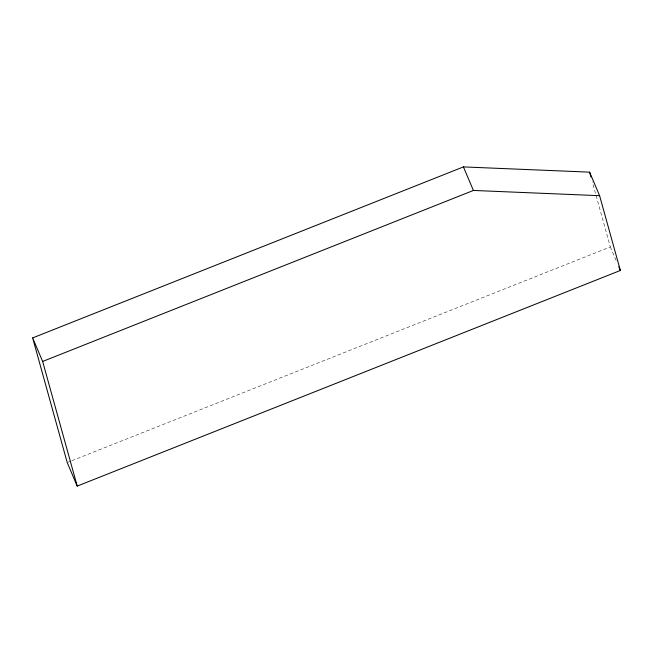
<?xml version="1.0" encoding="UTF-8"?>
<svg xmlns="http://www.w3.org/2000/svg" width="653" height="653" viewBox="0 0 653 653"><rect width="100%" height="100%" fill="white"/><g stroke="black" fill="none" stroke-linecap="round" stroke-linejoin="round"><path stroke-width="0.49" stroke-dasharray="3.27 2.45" d="M68.165 462.177L71.006 461.051M71.952 460.675L610.351 246.932L592.304 181.861M610.351 246.932L616.122 260.514"/><path stroke-width="0.98" d="M32.65 337.919L463.41 166.907L589.61 172.147L599.609 195.688L620.35 270.473L77.217 486.093L67.218 462.553L32.65 337.919L42.649 361.46L77.217 486.093M42.649 361.46L473.409 190.447L599.609 195.688M618.815 266.848L620.35 270.473M463.41 166.907L473.409 190.447M589.61 172.147L590.957 177.004"/></g></svg>
